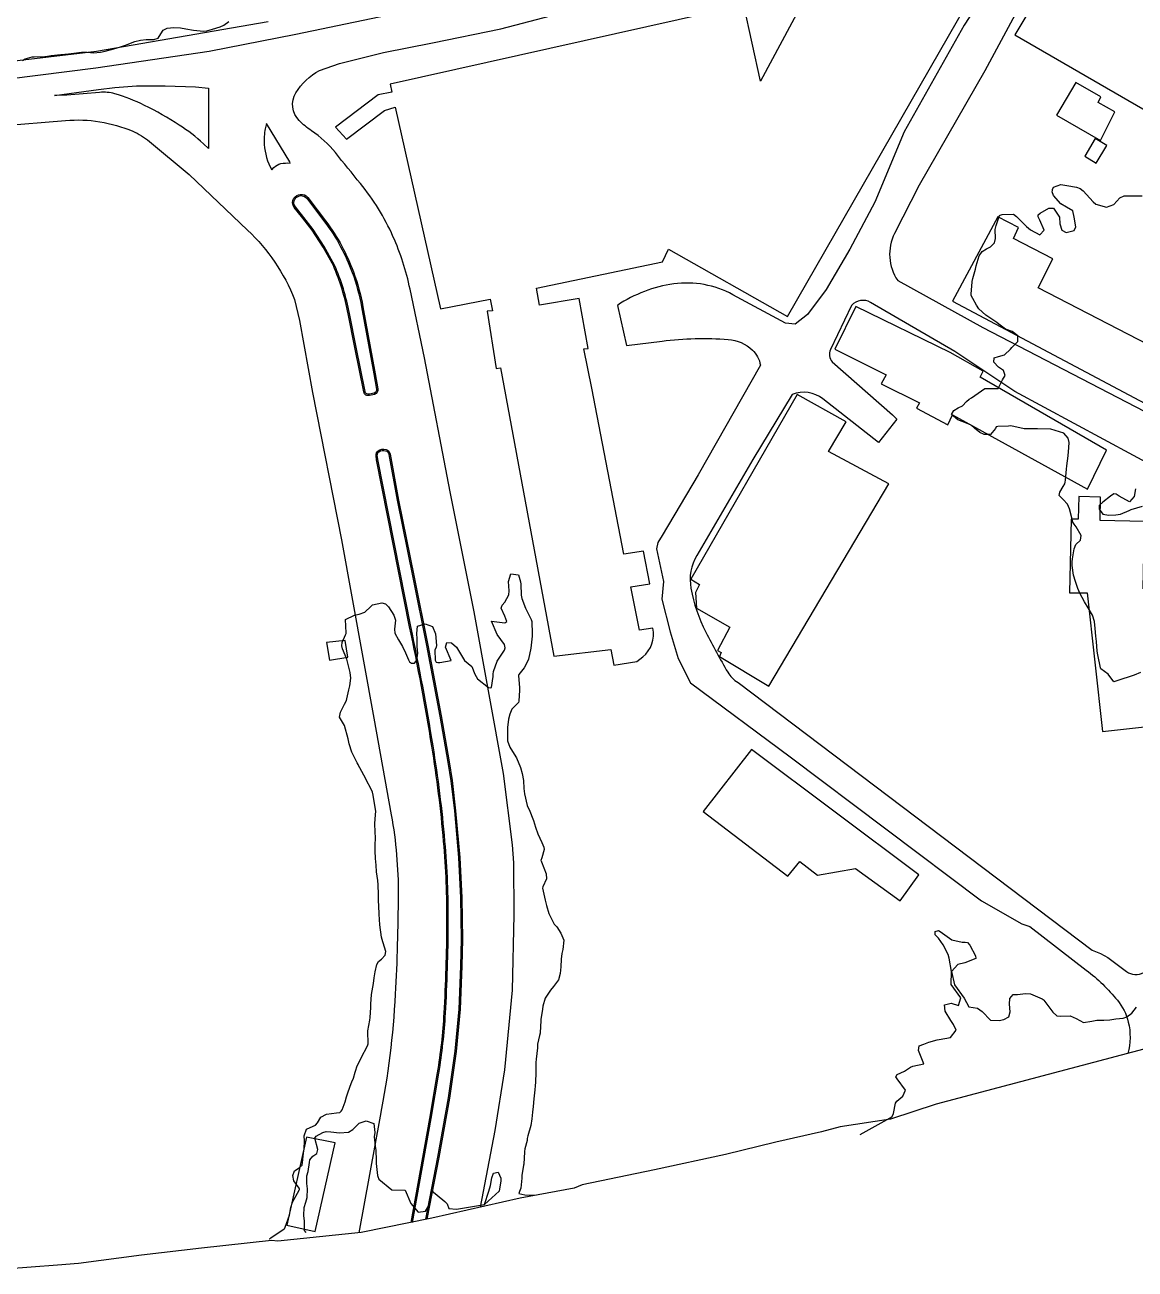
# Model space of a CAD drawing. Header units: metres. Extents: x 307586 to 320046, y 7427249 to 7434250.
# Drawn here: x 312250.4 to 312417.9, y 7431688.6 to 7431876.4 of the extents above; entities that cross this region are included whole.
import ezdxf

# ---------------------------------------------------------------- set-up
doc = ezdxf.new("R2010")
doc.units = ezdxf.units.M
doc.header["$MEASUREMENT"] = 0
for name, color, linetype in [('Area', 45, 'Continuous'), ('Canteiro', 45, 'Continuous'), ('Curvas de Nivel 1m', 11, 'Continuous'), ('Curvas de Nivel 5m', 15, 'Continuous'), ('Divisa', 42, 'FENCELINE2'), ('Edificações', 30, 'Continuous'), ('Vias Primárias', 230, 'Continuous')]:
    doc.layers.add(name, color=color, linetype=linetype)
doc.linetypes.add('FENCELINE2', pattern='A,0.25,-0.1,[132,ltypeshp.shx,S=0.1,R=0,X=-0.1,Y=0],-0.1,1', length=1.45)

msp = doc.modelspace()

# ---------------------------------------------------------------- linework, layer by layer
at = {"layer": 'Area'}
msp.add_polyline3d([(312419.23, 7431721.82, -0.02), (312387.92, 7431713.52, 721.08), (312381.01, 7431711.3, 721.03), (312373.4, 7431710.1, 720.96), (312370.62, 7431709.36, 720.95), (312363.72, 7431707.8, 720.79), (312356.13, 7431705.96, 723.38), (312345.41, 7431703.64, 720.67), (312334.48, 7431701.35, 720.67), (312333.28, 7431700.89, 721.78), (312325.13, 7431699.35, 721.48), (312311.84, 7431696.33, 722.13), (312301.13, 7431694.17, 722.23), (312288.6, 7431692.87, 720.58), (312287.62, 7431692.97, 720.56), (312277.08, 7431691.79, 720.46), (312268.01, 7431690.73, 720.51), (312258.5, 7431689.51, 720.62), (312255.33, 7431689.26, 720.44), (312247.4, 7431688.65, 720.44)], dxfattribs=at)
at = {"layer": 'Canteiro'}
msp.add_lwpolyline([(312301.75, 7431821.06), (312300.41, 7431827.75), (312299.41, 7431832.85, 0.05284), (312297.14, 7431840.16), (312295.58, 7431842.96), (312293.92, 7431845.52), (312292.5, 7431847.36), (312291.23, 7431848.96, -0.330729), (312291.19, 7431850.15, -0.215436), (312291.99, 7431850.63, -0.260507), (312292.94, 7431850.23), (312295.63, 7431846.7, -0.040113), (312298.06, 7431842.91, -0.033318), (312299.8, 7431839.05, -0.046621), (312301.21, 7431833.84), (312303.06, 7431823.73), (312303.46, 7431821.44, -0.360896), (312303.11, 7431820.83, -0.092803), (312302.17, 7431820.67, -0.260817), (312301.83, 7431820.84, -0.081918)], format="xyb", close=True, dxfattribs=at)
at = {"layer": 'Canteiro', "elevation": 722.16}
msp.add_lwpolyline([(312308.91, 7431695.66), (312311.73, 7431711.36), (312312.87, 7431718.23, 0.027187), (312313.88, 7431727.25, 0.012342), (312314.3, 7431740.83, 0.023648), (312313.8, 7431753.21, 0.018072), (312312.01, 7431767.59, 0.012281), (312308.65, 7431785.6), (312303.65, 7431810.81), (312303.59, 7431811.45, -0.257738), (312303.83, 7431811.98, -0.25016), (312304.85, 7431812.14, -0.265285), (312305.33, 7431811.59), (312306.61, 7431804.67), (312308.94, 7431793), (312311, 7431782.75), (312313.01, 7431772.09), (312314.25, 7431765.17), (312314.66, 7431762.35), (312315.21, 7431757.78), (312315.85, 7431750.74), (312316.12, 7431744.66), (312316.22, 7431738.44), (312316.12, 7431734.37), (312315.9, 7431727.88), (312315.3, 7431721.53), (312314.3, 7431714.49), (312312.65, 7431705.53), (312310.86, 7431696.21)], format="xyb", dxfattribs=at)
at = {"layer": 'Curvas de Nivel 1m', "flags": 128}
for points, elevation in [([(312418.74, 7431778.67), (312417.77, 7431778.29), (312416.73, 7431777.94), (312416.23, 7431777.78), (312414.72, 7431777.29), (312413.84, 7431778.41), (312412.74, 7431779.21), (312412.68, 7431779.32), (312412.67, 7431779.4), (312412.28, 7431781.32), (312412.18, 7431781.92), (312412.08, 7431783.33), (312411.99, 7431784.14), (312411.86, 7431785.33), (312411.78, 7431786.38), (312411.47, 7431787.33), (312410.85, 7431788.43), (312410.29, 7431789.35), (312409.57, 7431790.66), (312409.26, 7431791.36), (312408.9, 7431792.4), (312408.62, 7431793.36), (312408.39, 7431794.83), (312408.41, 7431795.37), (312408.46, 7431795.85), (312408.7, 7431797.36), (312408.97, 7431797.98), (312409.67, 7431798.66), (312409.79, 7431799.35), (312409, 7431800.67), (312408.69, 7431801.05), (312408.53, 7431801.37), (312408.36, 7431802.02), (312408.01, 7431803.38), (312407.73, 7431804.07), (312407.05, 7431804.77), (312406.46, 7431805.4), (312406.54, 7431805.91), (312407.07, 7431806.75), (312407.3, 7431807.16), (312407.36, 7431807.39), (312407.39, 7431807.69), (312407.55, 7431809.38), (312407.61, 7431809.88), (312407.79, 7431811.38), (312407.89, 7431812.63), (312407.94, 7431813.38), (312407.82, 7431814.04), (312407.17, 7431814.78), (312405.17, 7431815.41), (312403.17, 7431815.44), (312401.17, 7431815.46), (312399.18, 7431815.92), (312398.79, 7431815.87), (312397.18, 7431815.78), (312396.96, 7431815.73), (312396.86, 7431815.51), (312396.09, 7431814.6), (312395.16, 7431814.58), (312394.5, 7431814.87), (312393.66, 7431815.55), (312393.18, 7431816), (312392.46, 7431816.29), (312391.19, 7431816.81), (312390.19, 7431817.59), (312390.56, 7431818.23), (312391.21, 7431818.63), (312391.85, 7431818.94), (312392.48, 7431819.57), (312392.89, 7431819.9), (312393.23, 7431820.13), (312395.24, 7431821.53), (312397.24, 7431821.51), (312397.92, 7431822.85), (312398.3, 7431823.49), (312398.03, 7431824.25), (312397.29, 7431824.74), (312396.61, 7431825.52), (312396.67, 7431826.15), (312397.31, 7431826.36), (312398.2, 7431826.61), (312399.11, 7431827.48), (312399.33, 7431827.7), (312400.2, 7431828.6), (312400.21, 7431829.47), (312399.35, 7431830.13), (312398.36, 7431830.5), (312397.36, 7431831.26), (312397.04, 7431831.51), (312395.38, 7431832.59), (312394.32, 7431833.55), (312393.96, 7431834.11), (312393.41, 7431835.1), (312393.19, 7431835.56), (312393.16, 7431835.82), (312393.31, 7431837.56), (312393.33, 7431837.67), (312393.45, 7431838.12), (312393.82, 7431839.55), (312393.94, 7431840.03), (312394.39, 7431841.55), (312394.82, 7431842.21), (312395.5, 7431842.6), (312396.1, 7431842.92), (312396.71, 7431843.52), (312396.87, 7431844.16), (312396.82, 7431845.52), (312396.93, 7431846.13), (312397.4, 7431847.51), (312397.46, 7431847.62), (312397.56, 7431847.68), (312397.86, 7431847.79), (312399.57, 7431847.85), (312400.01, 7431847.48), (312401.54, 7431845.98), (312402.11, 7431845.45), (312403.53, 7431844.74), (312404.18, 7431845.43), (312403.56, 7431846.95), (312403.26, 7431847.44), (312403.28, 7431847.72), (312403.57, 7431847.99), (312404.9, 7431848.75), (312405.58, 7431848.76), (312406.52, 7431847.4), (312406.56, 7431846.38), (312406.83, 7431845.4), (312407.53, 7431845.08), (312408.69, 7431845.37), (312408.96, 7431845.95), (312408.73, 7431847.37), (312408.52, 7431848.33), (312407.58, 7431848.91), (312406.68, 7431849.4), (312405.6, 7431850.64), (312405.42, 7431851.23), (312405.43, 7431851.41), (312405.45, 7431851.56), (312405.61, 7431851.91), (312406.71, 7431852.31), (312407.61, 7431852.15), (312409.09, 7431851.89), (312409.61, 7431851.71), (312410.09, 7431851.36), (312411.59, 7431849.69), (312412, 7431849.34), (312413.58, 7431848.87), (312414.72, 7431849.3), (312415.59, 7431850.32), (312416.26, 7431850.62), (312417.6, 7431850.58), (312418.96, 7431850.61)], 721), ([(312417.95, 7431806.37), (312417.78, 7431805.26), (312417.04, 7431804.44), (312415.49, 7431805.29), (312415.06, 7431805.57), (312414.71, 7431805.65), (312414.22, 7431805.3), (312413.04, 7431804.37), (312412.5, 7431803.86), (312412.49, 7431803.33), (312413.02, 7431802.57), (312413.93, 7431802.4), (312415.02, 7431802.46), (312415.72, 7431802.59), (312417.03, 7431803.12), (312417.29, 7431803.27), (312419.04, 7431803.77)], 721), ([(312287.38, 7431693.15), (312287.35, 7431693.22), (312287.58, 7431693.43), (312289.33, 7431694.59), (312289.57, 7431694.78), (312289.64, 7431694.85), (312289.71, 7431694.97), (312290.34, 7431696.77), (312290.56, 7431697.96), (312290.78, 7431698.76), (312291.78, 7431700.56), (312291.85, 7431700.68), (312291.85, 7431700.75), (312291.78, 7431700.89), (312291, 7431701.97), (312290.87, 7431702.76), (312291.09, 7431703.48), (312291.82, 7431703.94), (312292.23, 7431704.35), (312292.32, 7431704.75), (312292.45, 7431706.14), (312292.57, 7431706.74), (312292.62, 7431707.99), (312292.58, 7431708.74), (312292.89, 7431709.75), (312293.9, 7431710.22), (312294.26, 7431710.36), (312294.57, 7431710.72), (312295.06, 7431711.57), (312295.92, 7431712.01), (312297.45, 7431712.22), (312297.92, 7431712.26), (312298.14, 7431712.46), (312298.28, 7431712.68), (312298.73, 7431713.88), (312298.94, 7431714.67), (312299.21, 7431715.42), (312299.66, 7431716.66), (312299.75, 7431716.89), (312299.99, 7431717.48), (312300.26, 7431718.39), (312300.33, 7431718.66), (312300.52, 7431719.17), (312301.22, 7431720.64), (312302.04, 7431722.22), (312302.18, 7431722.49), (312302.21, 7431722.63), (312302.16, 7431724.54), (312302.17, 7431724.63), (312302.48, 7431726.24), (312302.52, 7431726.63), (312302.61, 7431728.13), (312302.63, 7431728.62), (312302.7, 7431730.07), (312302.79, 7431730.62), (312303.04, 7431731.74), (312303.14, 7431732.62), (312303.26, 7431733.53), (312303.51, 7431734.62), (312303.75, 7431735.06), (312304.2, 7431735.44), (312304.8, 7431736.01), (312304.86, 7431736.6), (312304.29, 7431738.56), (312304.27, 7431738.61), (312304.24, 7431738.76), (312303.95, 7431740.61), (312303.85, 7431742.19), (312303.85, 7431742.61), (312303.84, 7431743.07), (312303.75, 7431744.62), (312303.75, 7431745.19), (312303.72, 7431746.62), (312303.65, 7431747.31), (312303.47, 7431748.62), (312303.41, 7431749.59), (312303.33, 7431750.62), (312303.26, 7431751.76), (312303.27, 7431752.62), (312303.31, 7431753.73), (312303.29, 7431754.62), (312303.24, 7431755.83), (312303.29, 7431756.62), (312303.35, 7431757.74), (312303.24, 7431758.62), (312302.97, 7431760.15), (312302.86, 7431760.63), (312302.51, 7431761.39), (312302.08, 7431762.2), (312301.85, 7431762.64), (312300.93, 7431764.27), (312300.75, 7431764.66), (312300.69, 7431764.8), (312300.56, 7431765.06), (312299.77, 7431766.67), (312299.33, 7431767.93), (312299.17, 7431768.67), (312298.62, 7431770.68), (312297.9, 7431771.95), (312298.05, 7431772.69), (312298.24, 7431773.1), (312298.66, 7431773.88), (312298.92, 7431774.43), (312298.99, 7431774.68), (312299.31, 7431776.05), (312299.45, 7431776.67), (312299.58, 7431777.8), (312299.51, 7431778.67), (312299.11, 7431780.3), (312299, 7431780.68), (312298.75, 7431781.28), (312298.32, 7431782.24), (312298.23, 7431782.69), (312298.28, 7431783.18), (312298.79, 7431784.37), (312298.9, 7431784.57), (312298.91, 7431784.68), (312298.81, 7431786.68), (312300.14, 7431787.34), (312300.83, 7431787.49), (312301.72, 7431787.76), (312302.59, 7431788.63), (312302.85, 7431788.88), (312304.25, 7431789.21), (312304.85, 7431789.04), (312305.29, 7431788.61), (312306.09, 7431787.33), (312306.33, 7431786.59), (312306.19, 7431785.21), (312306.22, 7431784.6), (312306.78, 7431783.62), (312307.37, 7431782.58), (312307.82, 7431781.64), (312308.29, 7431780.57), (312308.45, 7431780.27), (312308.74, 7431780.08), (312309.22, 7431780.08), (312309.55, 7431780.55), (312309.71, 7431781.59), (312309.61, 7431782.55), (312309.6, 7431783.74), (312309.57, 7431784.55), (312309.67, 7431785.69), (312310.81, 7431786.01), (312311.91, 7431785.63), (312312.37, 7431784.52), (312312.51, 7431782.77), (312312.46, 7431782.51), (312312.29, 7431782.05), (312312.31, 7431780.52), (312312.46, 7431780.23), (312312.74, 7431780.19), (312313.03, 7431780.21), (312314.74, 7431780.49), (312313.87, 7431782.5), (312314.09, 7431783.18), (312314.77, 7431783.15), (312315.56, 7431782.48), (312316.74, 7431780.47), (312317.85, 7431779.57), (312318.31, 7431778.45), (312318.71, 7431777.74), (312320.38, 7431776.42), (312320.69, 7431776.34), (312320.81, 7431776.42), (312321.05, 7431778.08), (312321.08, 7431778.41), (312321.13, 7431778.81), (312321.68, 7431780.41), (312322.76, 7431782.07), (312322.86, 7431782.4), (312322.77, 7431782.92), (312321.67, 7431784.41), (312320.81, 7431786.42), (312322.81, 7431786.15), (312323.15, 7431786.39), (312322.82, 7431787.19), (312322.26, 7431788.41), (312322.42, 7431788.84), (312322.85, 7431789.27), (312323.45, 7431790.39), (312323.49, 7431791.01), (312323.39, 7431792.39), (312323.71, 7431793.58), (312324.9, 7431793.43), (312325.21, 7431792.37), (312325.23, 7431792.01), (312325.27, 7431790.37), (312325.37, 7431789.85), (312325.97, 7431788.36), (312326.82, 7431786.69), (312326.88, 7431786.35), (312326.94, 7431784.49), (312326.95, 7431784.35), (312326.97, 7431784.17), (312326.76, 7431782.35), (312326.39, 7431780.71), (312326.26, 7431780.35), (312325.72, 7431779.37), (312324.92, 7431778.37), (312324.89, 7431778.2), (312325.05, 7431776.37), (312325.05, 7431776), (312324.96, 7431774.37), (312324.89, 7431774.15), (312324.67, 7431773.93), (312323.88, 7431773.15), (312323.59, 7431772.38), (312323.4, 7431771.62), (312323.25, 7431770.38), (312323.24, 7431769.76), (312323.24, 7431768.38), (312323.56, 7431767.41), (312324.23, 7431766.37), (312324.57, 7431765.81), (312325.2, 7431764.36), (312325.46, 7431763.44), (312325.62, 7431762.36), (312325.71, 7431761.16), (312325.79, 7431760.36), (312326.21, 7431758.63), (312326.32, 7431758.35), (312326.48, 7431758), (312327.15, 7431756.34), (312327.47, 7431755.36), (312327.82, 7431754.33), (312328.41, 7431753.03), (312328.72, 7431752.32), (312328.74, 7431751.97), (312328.39, 7431750.72), (312328.28, 7431750.32), (312328.3, 7431750.24), (312328.38, 7431750.09), (312329.08, 7431748.31), (312329.11, 7431747.56), (312328.56, 7431746.32), (312328.53, 7431746.12), (312328.91, 7431744.31), (312329.1, 7431743.51), (312329.49, 7431742.31), (312330.27, 7431740.72), (312330.46, 7431740.49), (312330.67, 7431740.29), (312331.3, 7431739.34), (312331.72, 7431738.28), (312331.6, 7431736.9), (312331.45, 7431736.28), (312331.33, 7431735.41), (312331.27, 7431734.28), (312331.18, 7431733.28), (312330.9, 7431732.29), (312330.15, 7431731.31), (312329.73, 7431730.72), (312329.42, 7431730.31), (312328.9, 7431729.55), (312328.57, 7431728.32), (312328.53, 7431727.9), (312328.26, 7431726.32), (312328.24, 7431726.17), (312328.16, 7431724.32), (312328.14, 7431724.25), (312328.07, 7431723.92), (312327.77, 7431722.6), (312327.75, 7431722.32), (312327.74, 7431722.02), (312327.54, 7431720.33), (312327.51, 7431719.82), (312327.49, 7431718.33), (312327.44, 7431716.87), (312327.4, 7431716.33), (312327.34, 7431715.7), (312327.2, 7431714.33), (312327.1, 7431713.17), (312327.01, 7431712.33), (312326.89, 7431711.31), (312326.73, 7431710.34), (312326.29, 7431708.75), (312326.22, 7431708.34), (312326.19, 7431708.04), (312325.86, 7431706.82), (312325.79, 7431706.42), (312325.78, 7431706.35), (312325.67, 7431704.51), (312325.66, 7431704.35), (312325.4, 7431702.77), (312325.37, 7431702.35), (312325.26, 7431700.88), (312325.03, 7431700.36), (312324.95, 7431700.08), (312325.84, 7431699.86), (312327.29, 7431699.83)], 721), ([(312376.42, 7431708.96), (312380.95, 7431711.49), (312381.24, 7431711.68), (312381.48, 7431712.13), (312381.76, 7431713.67), (312381.96, 7431713.98), (312382.87, 7431714.75), (312383.27, 7431715.66), (312382, 7431717.34), (312381.8, 7431717.67), (312382.01, 7431718.02), (312383.14, 7431718.53), (312384.02, 7431719.1), (312384.38, 7431719.28), (312386.02, 7431719.63), (312385.21, 7431721.64), (312385.35, 7431722.34), (312386.06, 7431722.6), (312386.79, 7431722.89), (312388.07, 7431723.27), (312388.35, 7431723.31), (312390.07, 7431723.58), (312390.93, 7431724.72), (312390.52, 7431725.58), (312390.1, 7431726.15), (312389.23, 7431727.59), (312389.17, 7431728.55), (312390.14, 7431728.8), (312391.27, 7431728.43), (312391.64, 7431729.57), (312390.16, 7431731.58), (312390.19, 7431733.58), (312389.85, 7431735.58), (312389.69, 7431736.11), (312388.96, 7431737.59), (312388.25, 7431738.58), (312387.76, 7431739.11), (312387.76, 7431739.61), (312388.26, 7431739.73), (312388.48, 7431739.6), (312390.25, 7431738.33), (312391.81, 7431738), (312392.25, 7431738), (312392.61, 7431737.92), (312392.98, 7431737.55), (312393.81, 7431735.94), (312393.88, 7431735.53), (312392.21, 7431734.86), (312391.15, 7431734.62), (312390.19, 7431733.58), (312390.67, 7431731.57), (312392.14, 7431729.56), (312392.8, 7431728.22), (312394.13, 7431728.03), (312394.85, 7431727.52), (312396.1, 7431726.21), (312397.42, 7431726.18), (312398.11, 7431726.32), (312398.88, 7431726.7), (312399.08, 7431727.47), (312398.98, 7431728.63), (312398.99, 7431729.47), (312399.52, 7431730.1), (312400.15, 7431730.1), (312401.36, 7431730.24), (312402.15, 7431730.18), (312403.88, 7431729.41), (312404.05, 7431729.32), (312404.14, 7431729.22), (312405.49, 7431727.4), (312406.12, 7431726.87), (312406.68, 7431726.82), (312408.12, 7431726.89), (312409, 7431726.46), (312410.1, 7431725.88), (312411.39, 7431726.04), (312412.11, 7431726.21), (312413.18, 7431726.23), (312414.11, 7431726.25), (312414.99, 7431726.4), (312416.11, 7431726.54), (312416.68, 7431726.7), (312417.41, 7431727.25), (312418.13, 7431728.18)], 721), ([(312292.86, 7431694.18), (312292.62, 7431694.47), (312292.62, 7431694.74), (312292.59, 7431695.87), (312292.5, 7431696.74), (312292.57, 7431697.93), (312292.8, 7431698.74), (312293.03, 7431699.47), (312293.08, 7431700.74), (312292.94, 7431701.59), (312292.98, 7431702.74), (312293.17, 7431703.38), (312293.35, 7431704.73), (312293.43, 7431705.14), (312293.84, 7431705.69), (312294.48, 7431706.1), (312294.6, 7431706.72), (312294.19, 7431708.41), (312294.37, 7431708.73), (312295.37, 7431709.24), (312295.89, 7431709.42), (312296.58, 7431709.39), (312297.89, 7431709.19), (312299.23, 7431709.32), (312299.89, 7431709.72), (312300.87, 7431710.65), (312301.91, 7431711.05), (312303.05, 7431710.62), (312303.24, 7431709.27), (312303.13, 7431708.62), (312303.28, 7431707.19), (312303.37, 7431706.61), (312303.43, 7431705.02), (312303.44, 7431704.61), (312303.63, 7431702.78), (312303.66, 7431702.61), (312303.8, 7431702.2), (312305.78, 7431700.59), (312307.78, 7431700.56), (312308.64, 7431698.55), (312309.74, 7431697.22), (312310.87, 7431697.4), (312311.53, 7431698.51), (312311.78, 7431700.51), (312313.77, 7431698.86), (312314.14, 7431698.49), (312314.38, 7431697.8), (312315.52, 7431697.72), (312319.76, 7431698.42), (312320.42, 7431700.41), (312320.66, 7431701.28), (312320.88, 7431702.4), (312321.1, 7431703.11), (312321.82, 7431703.29), (312322.22, 7431702.39), (312322.21, 7431701.97), (312321.99, 7431700.39), (312319.76, 7431698.42), (312319.76, 7431698.42)], 722)]:
    msp.add_lwpolyline(points, dxfattribs=dict(at, elevation=elevation))
at = {"layer": 'Curvas de Nivel 5m', "elevation": 720, "flags": 128}
msp.add_lwpolyline([(312250.06, 7431871.04), (312250.46, 7431871.27), (312251.51, 7431871.58), (312251.83, 7431871.6), (312253.45, 7431871.62), (312253.83, 7431871.67), (312254.37, 7431871.77), (312255.83, 7431871.95), (312256.98, 7431872.05), (312257.83, 7431872.15), (312258.97, 7431872.3), (312259.83, 7431872.29), (312260.79, 7431872.2), (312261.83, 7431872.29), (312262.52, 7431872.45), (312263.84, 7431872.8), (312264.85, 7431873.1), (312265.6, 7431873.34), (312265.85, 7431873.44), (312267.02, 7431873.91), (312267.86, 7431874.1), (312268.74, 7431874.18), (312269.86, 7431874.22), (312270.51, 7431874.39), (312270.95, 7431875.03), (312271.28, 7431875.62), (312271.88, 7431875.92), (312272.87, 7431876.02), (312273.88, 7431875.96), (312274.71, 7431875.82), (312275.88, 7431875.59), (312277.37, 7431875.47), (312277.88, 7431875.52), (312278.71, 7431875.77), (312279.88, 7431876.12), (312280.46, 7431876.34), (312281.2, 7431876.91)], dxfattribs=at)
at = {"layer": 'Divisa'}
msp.add_lwpolyline([(312287.15, 7431876.87), (312261.24, 7431872.37), (312246.75, 7431870.65)], dxfattribs=at)
at = {"layer": 'Edificações'}
msp.add_lwpolyline([(312370.87, 7431885.54), (312361.42, 7431867.93), (312358.88, 7431879.36), (312305.51, 7431867.46), (312305.78, 7431866.26), (312303.73, 7431865.83), (312297.27, 7431860.96), (312298.92, 7431859.14), (312304.67, 7431863.48), (312306.29, 7431863.99), (312313.1, 7431833.55), (312320.6, 7431835.01), (312320.96, 7431833.27), (312320.14, 7431833.18), (312321.51, 7431824.57), (312322.15, 7431824.66), (312330.21, 7431781.15), (312338.8, 7431782.15), (312339.25, 7431779.78), (312342.73, 7431780.32), (312343.64, 7431781.05, 0.283857), (312345.17, 7431785.35), (312343.14, 7431785.07), (312341.84, 7431791.62), (312344.7, 7431792.08), (312343.74, 7431797.01), (312340.8, 7431796.55), (312335.94, 7431821.59), (312334.76, 7431827.5), (312335.4, 7431827.59), (312334.04, 7431835.1), (312328.06, 7431834.12), (312327.61, 7431836.66), (312346.63, 7431840.64), (312347.54, 7431842.55), (312365.49, 7431832.4), (312396.95, 7431887.27)], format="xyb", dxfattribs=at)
for points in [[(312432.93, 7431873.38), (312429.77, 7431875.09), (312434.56, 7431883.18), (312423.43, 7431884.62), (312422.89, 7431883.71), (312419.52, 7431885.64), (312418.77, 7431884.4), (312415.88, 7431886.06), (312415.08, 7431884.78), (312412.4, 7431886.44), (312411.76, 7431885.47), (312410.04, 7431886.54), (312408.91, 7431884.57), (312406.44, 7431886.07), (312399.76, 7431874.89), (312428.72, 7431858.14), (312427.73, 7431856.57), (312442.85, 7431847.85), (312450.41, 7431860.88), (312431.93, 7431871.73)], [(312408.95, 7431867.7), (312406.04, 7431862.77), (312412.67, 7431858.97), (312414.85, 7431863.26), (312412.35, 7431864.71), (312412.75, 7431865.52)], [(312413.66, 7431858.21), (312411.9, 7431859.24), (312410.32, 7431856.61), (312412.04, 7431855.51)], [(312397.2, 7431847.44), (312390.37, 7431834.71), (312423.38, 7431817.17), (312425.05, 7431820.75), (312429.68, 7431818.52), (312432.47, 7431824.18), (312430.31, 7431825.29), (312430.15, 7431824.98), (312428.32, 7431825.93), (312427.44, 7431824.26), (312403.28, 7431836.7), (312405.51, 7431841.08), (312399.54, 7431844.19), (312400.33, 7431845.84)], [(312372.61, 7431827.47), (312380.34, 7431823.57), (312379.59, 7431822.22), (312385.37, 7431819.36), (312384.92, 7431818.54), (312389.66, 7431816.05), (312390.34, 7431817.55), (312410.71, 7431806.35), (312413.59, 7431812.23), (312394.55, 7431823.24), (312394.99, 7431824.13), (312390.03, 7431826.94), (312375.78, 7431833.9)], [(312351.75, 7431788.4), (312356.78, 7431785.52), (312354.9, 7431782), (312355.45, 7431781.68), (312355.22, 7431781.08), (312362.66, 7431776.59), (312380.78, 7431807.14), (312371.63, 7431812.04), (312374.34, 7431816.51), (312366.93, 7431820.62), (312350.91, 7431792.76), (312352.17, 7431791.95), (312351.58, 7431790.76)], [(312410.67, 7431790.7), (312412.98, 7431769.79), (312422.93, 7431770.89), (312420.66, 7431791.45), (312419.13, 7431791.28), (312419.33, 7431801.45), (312412.62, 7431801.59), (312412.69, 7431805.15), (312409.4, 7431805.22), (312409.33, 7431801.81), (312408.24, 7431801.83), (312408.02, 7431790.71)], [(312295.94, 7431783.2), (312296.37, 7431780.53), (312299.16, 7431780.99), (312298.75, 7431783.49)], [(312352.77, 7431757.71), (312365.51, 7431747.95), (312367.33, 7431750.15), (312369.99, 7431748.11), (312375.71, 7431749.11), (312382.46, 7431744.21), (312385.29, 7431748.16), (312360.03, 7431767.04)], [(312292.9, 7431708.54), (312289.92, 7431695.28), (312294.22, 7431694.31), (312297.23, 7431707.69)]]:
    msp.add_lwpolyline(points, close=True, dxfattribs=at)
at = {"layer": 'Vias Primárias'}
for points in [[(312398.43, 7431886.08), (312392.14, 7431876.35), (312383.07, 7431860.27), (312378.64, 7431849.66), (312374.89, 7431842.55), (312371.32, 7431836.48), (312368.5, 7431832.71), (312366.62, 7431831.24), (312365.17, 7431831.37), (312357.21, 7431835.69, 0.160248), (312348.31, 7431837.31, 0.113363), (312339.81, 7431834.08), (312341.16, 7431828.01), (312346.55, 7431828.68, -0.048684), (312356.53, 7431828.95, -0.175642), (312360.17, 7431827.34, -0.160312), (312361.39, 7431825.05), (312351.99, 7431808.49), (312346.55, 7431799.36), (312345.9, 7431798.28), (312345.73, 7431797.34), (312346.76, 7431792.39), (312346.51, 7431789.74), (312347.79, 7431784.79), (312348.98, 7431780.78), (312350.85, 7431777.12), (312365.88, 7431765.95), (312394.76, 7431744.2), (312400.8, 7431740.77), (312402.04, 7431740.36), (312410.55, 7431733.77, -0.056162), (312415.23, 7431729.23, -0.112469), (312416.88, 7431725.93, -0.128766), (312416.8, 7431721.18)], [(312398.43, 7431886.08), (312392.14, 7431876.35), (312383.07, 7431860.27), (312378.64, 7431849.66), (312374.89, 7431842.55), (312371.32, 7431836.48), (312368.5, 7431832.71), (312366.62, 7431831.24), (312365.17, 7431831.37), (312357.21, 7431835.69, 0.160248), (312348.31, 7431837.31, 0.113363), (312339.81, 7431834.08), (312341.16, 7431828.01), (312346.55, 7431828.68, -0.048684), (312356.53, 7431828.95, -0.175642), (312360.17, 7431827.34, -0.160312), (312361.39, 7431825.05), (312351.99, 7431808.49), (312346.55, 7431799.36), (312345.9, 7431798.28), (312345.73, 7431797.34), (312346.76, 7431792.39), (312346.51, 7431789.74), (312347.79, 7431784.79), (312348.98, 7431780.78), (312350.85, 7431777.12), (312365.88, 7431765.95), (312394.76, 7431744.2), (312400.8, 7431740.77), (312402.04, 7431740.36), (312410.55, 7431733.77, -0.056162), (312415.23, 7431729.23, -0.112469), (312416.88, 7431725.93, -0.128766), (312416.8, 7431721.18)], [(312404.02, 7431885.86), (312395.25, 7431869.48), (312385.33, 7431852.2), (312381.63, 7431844.93, 0.274121), (312382.09, 7431837.84), (312394.93, 7431830.75), (312421.98, 7431816.7)], [(312404.02, 7431885.86), (312395.25, 7431869.48), (312385.33, 7431852.2), (312381.63, 7431844.93, 0.274121), (312382.09, 7431837.84), (312394.93, 7431830.75), (312421.98, 7431816.7)], [(312319.17, 7431698), (312321.38, 7431709.58), (312322.85, 7431718.74), (312323.99, 7431730.76), (312324.23, 7431742.12), (312324.21, 7431749.95), (312323.99, 7431752.68), (312322.62, 7431763.46), (312318.2, 7431787.83), (312314.57, 7431805.94), (312310.7, 7431826.14), (312308.53, 7431836.53, 0.053466), (312305.95, 7431844.49, 0.066354), (312301.05, 7431852.46, -0.00174), (312297.27, 7431857.12, 0.076311), (312293.65, 7431860.43, -0.050957), (312291.8, 7431861.96, -0.344684), (312291.31, 7431866.14, -0.13074), (312294.85, 7431869.51), (312297.88, 7431870.55), (312304.5, 7431872.24), (312311.92, 7431873.68), (312322.2, 7431875.78), (312350.3, 7431883.19)], [(312319.17, 7431698), (312321.38, 7431709.58), (312322.85, 7431718.74), (312323.99, 7431730.76), (312324.23, 7431742.12), (312324.21, 7431749.95), (312323.99, 7431752.68), (312322.62, 7431763.46), (312318.2, 7431787.83), (312314.57, 7431805.94), (312310.7, 7431826.14), (312308.53, 7431836.53, 0.053466), (312305.95, 7431844.49, 0.066354), (312301.05, 7431852.46, -0.00174), (312297.27, 7431857.12, 0.076311), (312293.65, 7431860.43, -0.050957), (312291.8, 7431861.96, -0.344684), (312291.31, 7431866.14, -0.13074), (312294.85, 7431869.51), (312297.88, 7431870.55), (312304.5, 7431872.24), (312311.92, 7431873.68), (312322.2, 7431875.78), (312350.3, 7431883.19)], [(312422.13, 7431809), (312399.78, 7431821.07), (312390.69, 7431827.13), (312378.01, 7431834.52, 0.356367), (312375.14, 7431834.07), (312371.96, 7431827.42, 0.300651), (312372.22, 7431825.55), (312381.32, 7431817.57), (312381.97, 7431816.92), (312379.22, 7431813.4), (312370.81, 7431819.97, 0.268759), (312366.17, 7431820.62), (312360.23, 7431810.8), (312351.78, 7431796.35, 0.179059), (312350.9, 7431791.38, 0.073322), (312353.14, 7431784.76, 0.014773), (312356.45, 7431778.73, 0.127839), (312358.01, 7431777.18), (312411.45, 7431736.78), (312412.71, 7431736.29), (312413.78, 7431735.65), (312416.59, 7431733.57, 0.292584), (312419.21, 7431733.39)], [(312422.13, 7431809), (312399.78, 7431821.07), (312390.69, 7431827.13), (312378.01, 7431834.52, 0.356367), (312375.14, 7431834.07), (312371.96, 7431827.42, 0.300651), (312372.22, 7431825.55), (312381.32, 7431817.57), (312381.97, 7431816.92), (312379.22, 7431813.4), (312370.81, 7431819.97, 0.268759), (312366.17, 7431820.62), (312360.23, 7431810.8), (312351.78, 7431796.35, 0.179059), (312350.9, 7431791.38, 0.073322), (312353.14, 7431784.76, 0.014773), (312356.45, 7431778.73, 0.127839), (312358.01, 7431777.18), (312411.45, 7431736.78), (312412.71, 7431736.29), (312413.78, 7431735.65), (312416.59, 7431733.57, 0.292584), (312419.21, 7431733.39)]]:
    msp.add_lwpolyline(points, format="xyb", dxfattribs=at)
msp.add_lwpolyline([(312248, 7431868.25), (312261.11, 7431869.94), (312278.23, 7431872.44), (312291.29, 7431875.02), (312321.52, 7431881.36)], dxfattribs=at)
msp.add_lwpolyline([(312248, 7431868.25), (312261.11, 7431869.94), (312278.23, 7431872.44), (312291.29, 7431875.02), (312321.52, 7431881.36)], dxfattribs=at)
for points in [[(312278.1, 7431866.85), (312278.1, 7431857.76), (312277.36, 7431858.45, 0.044141), (312273.72, 7431861.28, 0.029741), (312268.46, 7431864.26, 0.042361), (312263.98, 7431866, 0.099988), (312261.7, 7431866.2), (312256.77, 7431865.81), (312254.88, 7431865.76), (312261.54, 7431866.65), (312263.98, 7431866.95), (312267.26, 7431867.2), (312271.59, 7431867.2), (312276.16, 7431867.05)], [(312278.1, 7431866.85), (312278.1, 7431857.76), (312277.36, 7431858.45, 0.044141), (312273.72, 7431861.28, 0.029741), (312268.46, 7431864.26, 0.042361), (312263.98, 7431866, 0.099988), (312261.7, 7431866.2), (312256.77, 7431865.81), (312254.88, 7431865.76), (312261.54, 7431866.65), (312263.98, 7431866.95), (312267.26, 7431867.2), (312271.59, 7431867.2), (312276.16, 7431867.05)], [(312290.4, 7431855.73), (312286.85, 7431861.53), (312286.69, 7431860.74, 0.063407), (312286.54, 7431858.37, 0.110589), (312287.67, 7431854.52), (312288, 7431854.88, -0.162639), (312289.03, 7431855.46, -0.061667), (312290.46, 7431855.55)], [(312290.4, 7431855.73), (312286.85, 7431861.53), (312286.69, 7431860.74, 0.063407), (312286.54, 7431858.37, 0.110589), (312287.67, 7431854.52), (312288, 7431854.88, -0.162639), (312289.03, 7431855.46, -0.061667), (312290.46, 7431855.55)], [(312301.55, 7431821.02), (312300.21, 7431827.71), (312299.21, 7431832.81, 0.052767), (312296.96, 7431840.07), (312295.4, 7431842.86), (312293.76, 7431845.4), (312292.34, 7431847.24), (312291.07, 7431848.84, -0.330729), (312291.02, 7431850.26, -0.215436), (312291.97, 7431850.83, -0.260871), (312293.1, 7431850.36), (312295.78, 7431846.83, -0.040113), (312298.24, 7431843, -0.033318), (312299.99, 7431839.12, -0.046614), (312301.41, 7431833.87), (312303.25, 7431823.76), (312303.65, 7431821.47, -0.360896), (312303.18, 7431820.64, -0.092344), (312302.17, 7431820.47, -0.262242), (312301.66, 7431820.73, -0.083687)], [(312301.55, 7431821.02), (312300.21, 7431827.71), (312299.21, 7431832.81, 0.052767), (312296.96, 7431840.07), (312295.4, 7431842.86), (312293.76, 7431845.4), (312292.34, 7431847.24), (312291.07, 7431848.84, -0.330729), (312291.02, 7431850.26, -0.215436), (312291.97, 7431850.83, -0.260871), (312293.1, 7431850.36), (312295.78, 7431846.83, -0.040113), (312298.24, 7431843, -0.033318), (312299.99, 7431839.12, -0.046614), (312301.41, 7431833.87), (312303.25, 7431823.76), (312303.65, 7431821.47, -0.360896), (312303.18, 7431820.64, -0.092344), (312302.17, 7431820.47, -0.262242), (312301.66, 7431820.73, -0.083687)]]:
    msp.add_lwpolyline(points, format="xyb", close=True, dxfattribs=at)
for points, elevation in [([(312236.87, 7431860.35), (312256.57, 7431861.98, -0.121716), (312266.69, 7431860.35, -0.073341), (312269.21, 7431858.82), (312275.2, 7431853.81), (312284.03, 7431845.42, -0.108234), (312291.11, 7431834.97), (312291.87, 7431831.8), (312293.83, 7431820.92), (312298.18, 7431798.7), (312303.09, 7431771.8), (312305.7, 7431757.18, -0.045761), (312306.74, 7431745.13, -0.011799), (312306.3, 7431730.13, -0.035339), (312304.01, 7431711.73), (312300.79, 7431694.14)], 720.38), ([(312236.87, 7431860.35), (312256.57, 7431861.98, -0.121716), (312266.69, 7431860.35, -0.073341), (312269.21, 7431858.82), (312275.2, 7431853.81), (312284.03, 7431845.42, -0.108234), (312291.11, 7431834.97), (312291.87, 7431831.8), (312293.83, 7431820.92), (312298.18, 7431798.7), (312303.09, 7431771.8), (312305.7, 7431757.18, -0.045761), (312306.74, 7431745.13, -0.011799), (312306.3, 7431730.13, -0.035339), (312304.01, 7431711.73), (312300.79, 7431694.14)], 720.38), ([(312308.71, 7431695.7), (312311.53, 7431711.4), (312312.68, 7431718.26, 0.027187), (312313.68, 7431727.26, 0.012342), (312314.1, 7431740.83, 0.023648), (312313.6, 7431753.19, 0.018072), (312311.82, 7431767.55, 0.012282), (312308.46, 7431785.56), (312303.45, 7431810.78), (312303.4, 7431811.43, -0.257738), (312303.7, 7431812.13, -0.25016), (312304.91, 7431812.33, -0.265956), (312305.53, 7431811.63), (312306.81, 7431804.7), (312309.14, 7431793.04), (312311.2, 7431782.79), (312313.21, 7431772.12), (312314.45, 7431765.21), (312314.86, 7431762.37), (312315.41, 7431757.8), (312316.05, 7431750.75), (312316.32, 7431744.66), (312316.42, 7431738.44), (312316.32, 7431734.37), (312316.1, 7431727.87), (312315.5, 7431721.51), (312314.49, 7431714.46), (312312.85, 7431705.49), (312311.05, 7431696.17)], 722.16), ([(312308.71, 7431695.7), (312311.53, 7431711.4), (312312.68, 7431718.26, 0.027187), (312313.68, 7431727.26, 0.012342), (312314.1, 7431740.83, 0.023648), (312313.6, 7431753.19, 0.018072), (312311.82, 7431767.55, 0.012282), (312308.46, 7431785.56), (312303.45, 7431810.78), (312303.4, 7431811.43, -0.257738), (312303.7, 7431812.13, -0.25016), (312304.91, 7431812.33, -0.265956), (312305.53, 7431811.63), (312306.81, 7431804.7), (312309.14, 7431793.04), (312311.2, 7431782.79), (312313.21, 7431772.12), (312314.45, 7431765.21), (312314.86, 7431762.37), (312315.41, 7431757.8), (312316.05, 7431750.75), (312316.32, 7431744.66), (312316.42, 7431738.44), (312316.32, 7431734.37), (312316.1, 7431727.87), (312315.5, 7431721.51), (312314.49, 7431714.46), (312312.85, 7431705.49), (312311.05, 7431696.17)], 722.16)]:
    msp.add_lwpolyline(points, format="xyb", dxfattribs=dict(at, elevation=elevation))

doc.saveas('drawing.dxf')
